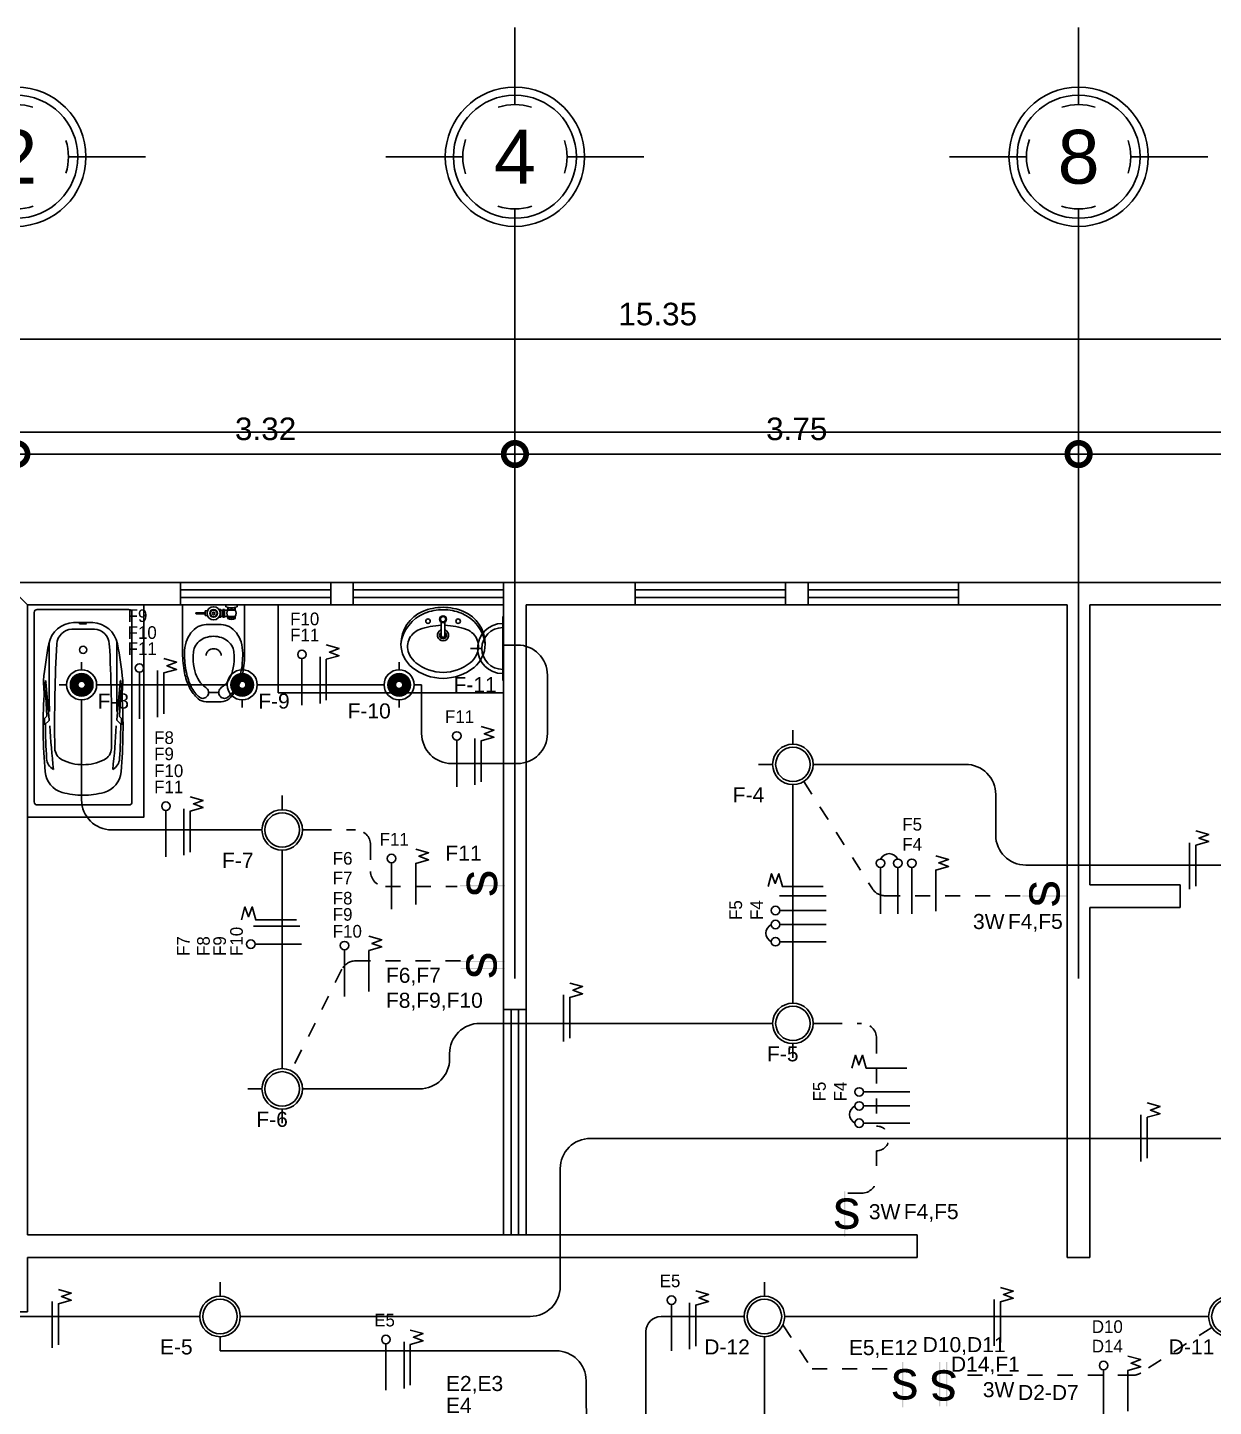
# Model space of a CAD drawing. Header units: inches. Extents: x -370 to 18, y -197 to 199.
# Drawn here: x -282.66 to -274.77, y -138.85 to -129.68 of the extents above; entities that cross this region are included whole.
import ezdxf
from ezdxf.enums import TextEntityAlignment as Align

# ---------------------------------------------------------------- set-up
doc = ezdxf.new("R2010")
doc.units = ezdxf.units.IN
doc.header["$MEASUREMENT"] = 0
doc.header["$PDMODE"] = 34
doc.header["$PDSIZE"] = 0.2
doc.linetypes.add('CENTER2', pattern=[28.575000000000003, 19.05, -3.175, 3.175, -3.175])
doc.linetypes.add('DASHED', pattern=[0.75, 0.5, -0.25])
for name, color, linetype in [('-EJES', 1, 'Continuous'), ('artefactos', 1, 'Continuous'), ('aux2', 194, 'Continuous'), ('ejes y cotas', 5, 'Continuous'), ('iluminacion', 2, 'Continuous'), ('labeltit', 3, 'Continuous'), ('MUEBLES', 7, 'Continuous')]:
    doc.layers.add(name, color=color, linetype=linetype)
doc.styles.add('ARIAL', font='arial.ttf', dxfattribs={"height": 0.14})
doc.styles.get("Standard").update_dxf_attribs({"font": 'arial.ttf'})
doc.styles.add('Txt-02', font='ERASLGHT.TTF')
doc.dimstyles.new('E100', dxfattribs={"dimtxt": 0.15, "dimasz": 0.15, "dimexe": 0.15, "dimexo": 0.0625, "dimgap": 0.09, "dimtad": 1, "dimzin": 0, "dimdsep": 46, "dimtxsty": 'Standard', "dimblk": 'DOTSMALL', "dimcen": 0.09, "dimdle": 0.15, "dimclrd": 1, "dimclre": 1, "dimclrt": 2, "dimazin": 0, "dimtfac": 1, "dimtofl": 0, "dimtmove": 1, "dimatfit": 1, "dimldrblk": 'OPEN90', "dimfxl": 1, "dimtolj": 1, "dimtzin": 0, "dimarcsym": 0})

# ---------------------------------------------------------------- blocks, each defined once
blk = doc.blocks.new('BC-P3')
at = {"color": 1}
for p, q in [((-0.3520000000000891, 0), (0.3520000000000891, 0)), ((-0.375, -1.476999999999862), (-0.375, -0.02300000000013824)), ((0.375, -0.02300000000013824), (0.375, -1.476999999999862)), ((-0.2599999999999909, -0.2498712414253532), (-0.2599999999999909, -0.650000000000091)), ((0.2599999999999909, -0.2498712414253532), (0.2599999999999909, -0.650000000000091)), ((-0.2989380257397443, -0.6459901793655263), (-0.3044665085267297, -0.5623843315606791)), ((-0.2953283633155479, -0.6154409561108878), (-0.289204156868891, -0.5454409561111788)), ((-0.2953283633155479, -0.6154409561108878), (-0.289861627881919, -0.6207573280676115)), ((-0.2892635961959513, -0.6220168110503437), (-0.2782722340014061, -0.8155496810281875)), ((-0.289204156868891, -0.5454409561111788), (-0.2877951526406832, -0.545974698324244)), ((-0.2595722116573143, -0.8466537568106105), (-0.2847864531788673, -0.5584536574460799)), ((0.2595722116573143, -0.8466537568106105), (0.2847864531788673, -0.5584536574460799)), ((0.2892635961959513, -0.6220168110503437), (0.2782722340014061, -0.8155496810281875)), ((0.289204156868891, -0.5454409561111788), (0.2877951526406832, -0.545974698324244)), ((0.2953283633155479, -0.6154409561108878), (0.289204156868891, -0.5454409561111788)), ((0.2953283633155479, -0.6154409561108878), (0.289861627881919, -0.6207573280676115)), ((0.2989380257397443, -0.6459901793655263), (0.3044665085267297, -0.5623843315606791)), ((-0.2953283633155479, -0.8354409561111424), (-0.2800199402374801, -0.8201325330328473)), ((-0.2953283633155479, -0.8854409561108696), (-0.2953283633155479, -0.8354409561111424)), ((0.2953283633155479, -0.8354409561111424), (0.2800199402374801, -0.8201325330328473)), ((0.2953283633155479, -0.8854409561108696), (0.2953283633155479, -0.8354409561111424)), ((-0.2953283633155479, -0.8854409561108696), (-0.2613067391587265, -0.8514193319542755)), ((0.2953283633155479, -0.8854409561108696), (0.2613067391587265, -0.8514193319542755)), ((0.3520000000000891, -1.5), (-0.3520000000000891, -1.5))]:
    blk.add_line(p, q, dxfattribs=at)
blk.add_lwpolyline([(-0.02573303647568537, -0.108175347258566, 0.3383636077353209), (-0.02514993509930719, -0.1089383461867328, 0.03838361914921748), (-0.01767847295832325, -0.1103673782804435, 0.01639999851730746), (-0.009608995217604388, -0.111009902103433, 0.01166534791110481), (0.001766963524232779, -0.11127534725847, 0.01166534791110813), (0.01314292226606995, -0.111009902103433, 0.0163999985173101), (0.02121240000678881, -0.1103673782804435, 0.03838361914922645), (0.02868386214777274, -0.1089383461867328, 0.3383636077352962), (0.02926696352415092, -0.108175347258566, 0.3383636077353209), (0.02868386214777274, -0.1074123483303993, 0.0383836191492145), (0.02121240000678881, -0.1059833162371433, 0.0163999985173202), (0.01314292226606995, -0.1053407924136991, 0.01166534791111023), (0.001766963524232779, -0.1050753472586621, 0.01166534791111224), (-0.009608995217604388, -0.1053407924136991, 0.01639999851730923), (-0.01767847295832325, -0.1059833162371433, 0.03838361914921744), (-0.02514993509930719, -0.1074123483303993, 0.3383636077353209)], format="xyb", close=True, dxfattribs=at)
blk.add_circle((0, -0.3099999999999454), 0.0275, dxfattribs=at)
for centre, radius, start, end in [((-0.3520000000000891, -0.02300000000013824), 0.023, 90, 180), ((-0.06670849510692278, -0.3012365423210213), 0.2, 92.12388371745828, 168.9838530254547), ((0, -2.099999999999909), 2, 89.99999999999999, 92.12388371745838), ((0, -2.099999999999909), 2, 87.87611628254164, 90.00000000000001), ((0.06670849510692278, -0.3012365423210213), 0.2, 11.01614697454527, 87.87611628254172), ((0.3520000000000891, -0.02300000000013824), 0.023, 0, 89.99999999999997), ((-0.08154179982170717, -0.2718175870877531), 0.12, 92.55385156759816, 176.4670407827941), ((0, -2.099999999999909), 1.95, 89.99999999999999, 92.55385156759831), ((0, -2.099999999999909), 1.95, 87.44614843240169, 90.00000000000001), ((0.08154179982170717, -0.2718175870877531), 0.12, 3.532959217205918, 87.44614843240186), ((2.676944244604329, -0.8353510791366716), 2.995158080424472, 168.9838530254549, 174.4587183463067), ((7.961900000000696, -0.7684199999998782), 8.178757344878855, 176.4670407827949, 179.1703870143556), ((-7.961900000000696, -0.7684199999998782), 8.178757344878855, 0.8296129856444292, 3.532959217205104), ((-2.676944244604329, -0.8353510791366716), 2.995158080424472, 5.541281653693343, 11.01614697454512), ((-0.2046844235744629, -0.5557861861725542), 0.1, 174.4587183463062, 183.7832072922932), ((-0.2912559855922154, -0.6221911225356962), 0.002, 4.999999999999384, 45.79890090849657), ((-0.2885036398383818, -0.5478450046866783), 0.002, 12.28041390084093, 69.2529065721256), ((-0.3842612371652194, -0.5686892497997178), 0.1, 4.125148747385133, 12.28041390090938), ((0.3842612371652194, -0.5686892497997178), 0.1, 167.7195860990906, 175.8748512526149), ((0.2885036398383818, -0.5478450046866783), 0.002, 110.7470934278744, 167.7195860991591), ((0.2912559855922154, -0.6221911225356962), 0.002, 134.2010990915034, 175.0000000000006), ((0.2046844235744629, -0.5557861861725542), 0.1, 356.2167927077068, 5.541281653693853), ((3.667883986928246, -0.902821078431316), 3.974377035303794, 176.4609015523691, 184.9418094709285), ((-0.3887419021968981, -0.6519285102149297), 0.09000000000000001, 356.4609015523698, 3.783207292293143), ((4.742405302911038, -0.6538617891824288), 5.002406793535292, 179.9557684425454, 181.463746887262), ((8.358957943925361, -0.8804177570091269), 8.578053163908002, 178.4607750887851, 181.2396380358333), ((-8.358957943925361, -0.8804177570091269), 8.578053163908002, 358.7603619641667, 1.539224911214894), ((-4.742405302911038, -0.6538617891824288), 5.002406793535292, 358.536253112738, 0.04423155745461461), ((-3.667883986928246, -0.902821078431316), 3.974377035303794, 355.0581905290715, 3.539098447630947), ((0.3887419021968981, -0.6519285102149297), 0.09000000000000001, 176.2167927077068, 183.5390984476303), ((-0.2842625809246329, -0.8158898923456945), 0.006, 314.9999999999922, 3.250522157657276), ((0.2842625809246329, -0.8158898923456945), 0.006, 176.7494778423427, 225.0000000000079), ((4.350607601355023, -0.8511834533269393), 4.639709266750009, 180.3451151756387, 183.6253925976129), ((-0.2655493798458792, -0.8471766912671228), 0.006, 314.9999999999964, 4.999999999999396), ((4.742405302911038, -0.6538617891824288), 5.002406793535292, 182.7347670016821, 186.5873468915043), ((-4.742405302911038, -0.6538617891824288), 5.002406793535292, 353.4126531084958, 357.2652329983179), ((0.2655493798458792, -0.8471766912671228), 0.006, 175.0000000000006, 225.0000000000036), ((-4.350607601355023, -0.8511834533269393), 4.639709266750009, 356.3746074023871, 359.6548848243614), ((-0.1799462806093288, -1.139476062884114), 0.1, 182.9172180620671, 241.9462668596681), ((-0.1171109821762002, -1.063832614719558), 0.1, 181.2396380358356, 243.8790915279591), ((0, -0.8249999999998181), 0.366, 243.8790915279592, 270.0000000000001), ((0, -0.8249999999998181), 0.366, 269.9999999999999, 296.1209084720408), ((0.1171109821762002, -1.063832614719558), 0.1, 296.1209084720409, 358.7603619641644), ((0.1799462806093288, -1.139476062884114), 0.1, 298.0537331403319, 357.0827819379329), ((-0.1123882147812765, -1.229683690279671), 0.18, 184.9418094709289, 254.4790332734774), ((0.1123882147812765, -1.229683690279671), 0.18, 285.5209667265226, 355.0581905290711), ((-0.3520000000000891, -1.476999999999862), 0.023, 180, 270), ((0, -0.8249999999998181), 0.6000000000000001, 254.4790332734773, 270.0000000000001), ((0, -0.8249999999998181), 0.6000000000000001, 270, 285.5209667265228), ((0.3520000000000891, -1.476999999999862), 0.023, 270, 0)]:
    blk.add_arc(centre, radius, start, end, dxfattribs=at)
blk = doc.blocks.new('lo')
at = {"layer": 'artefactos', "color": 1, "linetype": 'Continuous'}
for p, q in [((0.03593258076921657, 0.01163086394046786), (0.1243788382824995, 0.01163086394046786)), ((0.03593258076921657, -0.01163616797083478), (0.1243788382824995, -0.01163616797083478))]:
    blk.add_line(p, q, dxfattribs=at)
at = {"layer": 'artefactos', "color": 1}
blk.add_lwpolyline([(-0.1752469050550596, -0.2060902110692434, 0.2258966588089774), (-0.02000000002464834, -0.2800013595459211, 0.3023253392764253), (0.1967736339220297, -0.1357438062042622, 0.09943611326716095), (0.2240386201834024, -1.359545905188497e-06, 0.09943611326716106), (0.1967736339220479, 0.1357410871124622, 0.3023253392764253), (-0.02000000002464829, 0.2799986404540789, 0.2258966588089774), (-0.1752469050550661, 0.2060874919774393, 0.1722038816572761), (-0.2483946413614662, -1.359545905148466e-06, 0.1722038816572761)], format="xyb", close=True, dxfattribs=at)
blk.add_lwpolyline([(-0.1441975242524033, 0.1808697214223082, 0.1722038816572761), (-0.2083946413614662, -1.359545905153364e-06, 0.1722038816572761), (-0.1441975242524034, -0.1808724405141185)], format="xyb", dxfattribs=at)
at = {"layer": 'artefactos', "color": 1, "linetype": 'Continuous'}
blk.add_circle((0.144499999975384, -1.359545905188497e-06), 0.02326444697274836, dxfattribs=at)
at = {"layer": 'artefactos', "color": 1}
for centre, radius, start, end in [((-0.05364871832199114, 0.02424961954650939), 0.2579530925153607, 82.50468600678475, 82.50468600678475), ((-0.05364871832199114, -0.02425233863831977), 0.2579530925153607, 277.4953139932152, 277.4953139932152), ((-0.0200000000246483, 0.0799986404540789), 0.16, 117.0689960912907, 140.9170933324568), ((-0.03751993568522138, 0.1142813161730203), 0.1215, 20.35846112662286, 117.0689933274317), ((-0.3455000000246251, -1.359545905188497e-06), 0.45, 1.481225681724154, 20.35846256930694), ((-0.3455000000246251, -1.359545905188497e-06), 0.45, 339.6415374306931, 358.5184450836393), ((-0.0200000000246483, -0.08000135954588927), 0.16, 219.0829066675432, 242.9310039087094), ((-0.03751993568522138, -0.1142840352648307), 0.1215, 242.9310066725683, 339.6415388733771)]:
    blk.add_arc(centre, radius, start, end, dxfattribs=at)
at = {"layer": 'artefactos', "color": 1, "linetype": 'Continuous'}
blk.add_arc((0.03593258076921657, -1.359545905188497e-06), 0.01163222348637565, 90, 270, dxfattribs=at)
at = {"layer": 'aux2', "color": 1}
for centre, radius in [((0.1314999999753503, 0.09999864045411755), 0.015), ((0.144499999975384, -1.359545905188497e-06), 0.0175), ((0.1314999999753503, -0.1000013595459279), 0.015)]:
    blk.add_circle(centre, radius, dxfattribs=at)
for centre, radius, start, end in [((-0.05364871832199114, 0.02424961954650939), 0.2579530925153607, 22.17926018537401, 82.50468600682579), ((-0.1275000000246642, -1.359545905188497e-06), 0.3355386202080666, 0, 21.25325415515766), ((0.03749999997535625, -1.359545905188497e-06), 0.03750000000000001, 18.07083942575449, 341.9250061079996), ((0.03749999997535625, -1.359545905188497e-06), 0.023, 30.3810751360188, 329.6114601788753), ((-0.1275000000246642, -1.359545905188497e-06), 0.3355386202080666, 338.7467458448423, 0), ((-0.05364871832199114, -0.02425233863831977), 0.2579530925153607, 277.4953139931742, 337.820739814626)]:
    blk.add_arc(centre, radius, start, end, dxfattribs=at)
blk = doc.blocks.new('videt')
at = {"layer": 'artefactos', "color": 1}
blk.add_line((0.02391123186919586, 0.2899301963353551), (-0.04363841017556425, 0.2899301963353551), dxfattribs=at)
for points in [[(0.1963864108466282, 0.02875229273644919, 0.04964787286324735), (0.1834119950572237, 0.1590945839482387, 0.06346019191933432), (0.1506218454070414, 0.2563522879306745, 0.1034849996083379), (0.09271917460870327, 0.3312423211448063, 0.1784578545156074), (0.04013641084677033, 0.3506272927361564), (-0.05986358915314227, 0.3506272927361564, 0.1784578545156074), (-0.1124463529150752, 0.3312423211448063, 0.1034849996083379), (-0.1703490237134133, 0.2563522879306745, 0.06346019191933432), (-0.2031391733635957, 0.1590945839482387, 0.04964787286324735), (-0.2161135891529966, 0.02875229273644919), (-0.2161135891529966, -0.2931227072632581), (0.1963864108466282, -0.2931227072632581)], [(-0.1043326558260418, 0.321733487381028, 0.1034849996083189), (-0.1591039461335875, 0.2508935124064919, 0.06346019191934603), (-0.1908844538122345, 0.1566304717922726, 0.04964787286323968), (-0.2036135891530115, 0.02875229273644919, 0.075858022266175), (-0.1921545006769527, -0.04634291475680996, 0.08606916612635865), (-0.1615101889486148, -0.1059941143498406, 0.1059853636982823), (-0.1126595716090542, -0.1482664241710694, 0.126200971863739), (-0.05986358915314227, -0.1618079036460287), (0.04013641084677744, -0.1618079036460287, 0.126200971863739), (0.09293239330268932, -0.1482664241710694, 0.1059853636982823), (0.14178301064225, -0.1059941143498442, 0.08606916612635865), (0.1724273223705879, -0.04634291475680996, 0.075858022266175), (0.1838864108466396, 0.02875229273644919, 0.04964787286323968), (0.1711572755058626, 0.1566304717922726, 0.06346019191934603), (0.1393767678272155, 0.2508935124064919, 0.1034849996083374), (0.08460547751965919, 0.3217334873810387, 0.09751123809230416), (0.07048441930149707, 0.3276557067449701, 0.0980799860079156), (0.05525928710514094, 0.3277648154546959, 0.09889518016218492), (0.04117251940465394, 0.3220480557468264, 0.09947943052375692), (0.03043739469583073, 0.3114075144296002, 0.09947943052368877), (0.02464598907263493, 0.2974460086746582, 0.0988951801620918), (0.02468012822132692, 0.2822434694024345, 0.09807998600799604), (0.03053804346170352, 0.2681899508343406, 0.09751123809231116), (0.04136001630020658, 0.257356582416449, -0.1024447204970047), (0.08669545340575979, 0.211077896889627, -0.07788419785746883), (0.1156026854680832, 0.1455510787670207, -0.06509579789908575), (0.1266915184034296, 0.06073881151245075, -0.02428356405755503), (0.1251371084257542, 0.02875229273644919, -0.1153307236987356), (0.1152661095479246, -0.01347280857996225, -0.1039460818264938), (0.08559631956979885, -0.05119763973580405, -0.09107141468706034), (0.04282807753622819, -0.07543384721201463, -0.08367513195469727), (-0.009863589153184193, -0.08431398607662288, -0.08367513195469282), (-0.06255525584260013, -0.07543384721201463, -0.09107141468704598), (-0.1053234978761672, -0.05119763973580405, -0.1039460818264934), (-0.1349932878542965, -0.01347280857995869, -0.1153307236987107), (-0.1448642867321226, 0.02875229273644919, -0.02428356405755226), (-0.146418696709798, 0.06073881151245075, -0.06509579789908952), (-0.1353298637744516, 0.1455510787670171, -0.07788419785748292), (-0.1064226317121282, 0.211077896889627, -0.1024447204970109), (-0.06108719460657497, 0.257356582416449, 0.09751123809231116), (-0.05026522176807191, 0.2681899508343406, 0.09807998600799604), (-0.04440730652769531, 0.2822434694024345, 0.0988951801620918), (-0.04437316737900332, 0.2974460086746582, 0.09947943052368877), (-0.05016457300219912, 0.3114075144296002, 0.09947943052375692), (-0.06089969771102233, 0.3220480557468264, 0.09889518016218492), (-0.07498646541150933, 0.3277648154546959, 0.0980799860079156), (-0.09021159760786546, 0.3276557067449701, 0.09751123809230416)]]:
    blk.add_lwpolyline(points, format="xyb", close=True, dxfattribs=at)
blk.add_lwpolyline([(0.04013641084677744, 0.04285563980934626, -0.1110644907205188), (0.03644134618463823, 0.02642606439161455, -0.1028410224792519), (0.02549174990611647, 0.01194476267153277, -0.09301104213854255), (0.009566647172139398, 0.002550967265946724, -0.0870820804135983), (-0.00986358915318064, -0.000858941863800311, -0.08708208041362019), (-0.02929382547850423, 0.002550967265946724, -0.09301104213857592), (-0.0452189282124813, 0.01194476267153277, -0.1028410224792996), (-0.05616852449099952, 0.0264260643916181, -0.1110644907206233), (-0.05986358915314227, 0.04285563980934626, -0.1110644907206021)], format="xyb", dxfattribs=at)
at = {"layer": 'aux2', "color": 1}
for p, q in [((-0.1536135891530535, -0.2152220721687179), (-0.1536135891530535, -0.2027220721687293)), ((-0.08290103754810119, -0.2152220721687179), (-0.1536135891530535, -0.2152220721687179)), ((-0.08290103754810119, -0.2585233423579005), (-0.1536135891530535, -0.2585233423579005)), ((-0.1536135891530535, -0.2771077580870944), (-0.1536135891530535, -0.2585233423579005)), ((-0.1504885891530563, -0.2058470721687264), (-0.1504885891530563, -0.2011847803411371)), ((-0.1504885891530563, -0.2764608189846172), (-0.1504885891530563, -0.2647733423578948)), ((-0.1348635891530705, -0.2089720721687236), (-0.1473635891530591, -0.2089720721687236)), ((-0.1348635891530705, -0.2616483423578977), (-0.1473635891530591, -0.2616483423578977)), ((-0.1317385891530733, -0.2058470721687264), (-0.1317385891530733, -0.1965640635797428)), ((-0.1317385891530733, -0.2744149447076083), (-0.1317385891530733, -0.2647733423578948)), ((-0.125488589153079, -0.2058470721687264), (-0.125488589153079, -0.1965640635797428)), ((-0.125488589153079, -0.2744149447076083), (-0.125488589153079, -0.2647733423578948)), ((-0.1098635891530932, -0.2089720721687236), (-0.1223635891530819, -0.2089720721687236)), ((-0.1098635891530932, -0.2616483423578977), (-0.1223635891530819, -0.2616483423578977)), ((-0.1067385891530961, -0.2058470721687264), (-0.1067385891530961, -0.2011847803411371)), ((-0.1067385891530961, -0.2764608189846172), (-0.1067385891530961, -0.2647733423578948)), ((-0.1036135891530989, -0.2152220721687179), (-0.1036135891530989, -0.2027220721687293)), ((-0.1036135891530989, -0.2771077580870944), (-0.1036135891530989, -0.2585233423579005)), ((-0.08290103754810119, -0.2120970721687208), (-0.07040103754811255, -0.2120970721687208)), ((-0.08290103754810119, -0.2616483423578977), (-0.08290103754810119, -0.2120970721687208)), ((-0.08290103754810119, -0.2368727072633092), (-0.070401037548109, -0.2368727072633092)), ((-0.08290103754810119, -0.2616483423578977), (-0.07040103754811255, -0.2616483423578977)), ((-0.07040103754811255, -0.2616483423578977), (-0.07040103754811255, -0.2120970721687208)), ((-0.05790103754812392, -0.2152220721687179), (-0.07040103754811255, -0.2152220721687179)), ((-0.05790103754812392, -0.2585233423579005), (-0.07040103754811255, -0.2585233423579005)), ((-0.04592229691783345, -0.2120970721687208), (-0.05790103754812392, -0.2120970721687208)), ((-0.05790103754812392, -0.2616483423578977), (-0.05790103754812392, -0.2120970721687208)), ((-0.04592229691783345, -0.2616483423578977), (-0.05790103754812392, -0.2616483423578977)), ((0.04652320480851557, -0.2214720721687122), (0.0310861720022082, -0.2214720721687122)), ((0.04652320480851557, -0.2522733423579062), (0.0310861720022082, -0.2522733423579062)), ((0.04652320480851557, -0.2522733423579062), (0.04652320480851557, -0.2214720721687122)), ((0.04964820480851273, -0.2337477072633121), (0.1057614108467106, -0.2337477072633121)), ((0.04964820480851273, -0.2399977072633064), (0.1057614108467106, -0.2399977072633064)), ((-0.1661135891530421, -0.2931227072632581), (-0.1661135891530421, -0.2806227072632694)), ((-0.1661135891530421, -0.2931227072632581), (-0.0911135891531103, -0.2931227072632581)), ((-0.0911135891531103, -0.2931227072632581), (-0.0911135891531103, -0.2806227072632694))]:
    blk.add_line(p, q, dxfattribs=at)
blk.add_lwpolyline([(-0.03486358915316146, -0.2368727072633092), (-0.02236358915317282, -0.2585233423579005), (0.002636410846804438, -0.2585233423579005), (0.01513641084679307, -0.2368727072633092), (0.002636410846804438, -0.2152220721687179), (-0.02236358915317282, -0.2152220721687179)], close=True, dxfattribs=at)
for centre, radius in [((-0.009863589153184193, -0.2368727072633092), 0.04374999999996021), ((-0.009863589153184193, -0.2355448160364126), 0.02499999999997726), ((-0.009863589153184193, -0.2368727072633092), 0.02499999999997726), ((-0.009863589153184193, -0.2368727072633092), 0.008550628123635601)]:
    blk.add_circle(centre, radius, dxfattribs=at)
for centre, radius, start, end in [((-0.1286135891530762, -0.3899977072631735), 0.1156249999998982, 71.07535558395035, 108.9246444160496), ((-0.1192393927444826, -0.2368727072633092), 0.04062432004026734, 147.7951684791508, 212.2048315208492), ((-0.1286135891530762, -0.2495970721686831), 0.05312499999994855, 61.92751306414713, 118.0724869358529), ((-0.1473635891530591, -0.2058470721687264), 0.003124999999997158, 180, 270), ((-0.1473635891530591, -0.2647733423578948), 0.003124999999997158, 90, 180), ((-0.1348635891530705, -0.2058470721687264), 0.003124999999997158, 270, 0), ((-0.1348635891530705, -0.2647733423578948), 0.003124999999997158, 0, 90), ((-0.1223635891530819, -0.2058470721687264), 0.003124999999997158, 180, 270), ((-0.1223635891530819, -0.2647733423578948), 0.003124999999997158, 90, 180), ((-0.1098635891530932, -0.2058470721687264), 0.003124999999997158, 270, 0), ((-0.1098635891530932, -0.2647733423578948), 0.003124999999997158, 0, 90), ((-0.1379885891530677, -0.2368727072633092), 0.04062499999996318, 327.7957724960281, 32.20422750397196), ((0.04964820480851273, -0.2306227072633149), 0.003124999999997158, 180, 270), ((0.04964820480851273, -0.2431227072633035), 0.003124999999997158, 90, 180), ((0.1057614108467106, -0.2368727072633092), 0.003124999999997158, 270, 90)]:
    blk.add_arc(centre, radius, start, end, dxfattribs=at)
blk = doc.blocks.new('EJE NORTE NUEVO')
at = {"color": 8}
for p, q in [((0, 3.252349753148977), (0, 3.76393574484517)), ((-0.3472098973340394, 2.905139855814966), (-0.858795889030219, 2.905139855814966)), ((0.3472098973340394, 2.905139855814966), (0.858795889030219, 2.905139855814966))]:
    blk.add_line(p, q, dxfattribs=at)
at = {"color": 2, "linetype": 'CENTER2'}
blk.add_line((0, 2.557929958480926), (0, -2.557929958480926), dxfattribs=at)
at = {"color": 8}
blk.add_circle((0, 2.905139855814966), 0.4630698142958719, dxfattribs=at)
at = {"color": 4}
blk.add_circle((0, 2.905139855814966), 0.4092687933569469, dxfattribs=at)
at = {"color": 8}
for start, end in [(71.41612105409403, 108.5838789459066), (160.6993312295911, 199.2784168019199), (341.7693627509538, 18.25288921753574), (251.0525729264523, 288.9474270735465)]:
    blk.add_arc((0, 2.905139855814966), 0.3472098973340331, start, end, dxfattribs=at)
at = {"color": 4}
blk.add_attdef('A', text='', height=0.3581101941873285, dxfattribs=at).set_placement((0, 2.905139855814966), align=Align.MIDDLE_CENTER)
blk = doc.blocks.new('_DotSmall')
at = {"color": 0, "linetype": 'ByBlock', "const_width": 0.5}
blk.add_lwpolyline([(-0.0625, 0, 1), (0.0625, 0, 1)], format="xyb", close=True, dxfattribs=at)
blk = doc.blocks.new('*D478')
at = {"color": 1, "lineweight": -2, "transparency": 16777216}
for p, q in [((29.45946543416537, 9.0625), (29.45946543416537, 10.00345700460856)), ((32.79255657418392, 9.062500000000014), (32.79255657418392, 10.00345700460856)), ((29.30946543416537, 9.853457004608558), (32.94255657418392, 9.853457004608558))]:
    blk.add_line(p, q, dxfattribs=at)
at = {"layer": 'DEFPOINTS', "color": 0, "transparency": 16777216}
for p in [(32.79255657418392, 9.853457004608558), (29.45946543416537, 9), (32.79255657418392, 9.000000000000014)]:
    blk.add_point(p, dxfattribs=at)
at = {"color": 1, "lineweight": -2, "transparency": 16777216, "xscale": 0.3, "yscale": 0.3, "zscale": 0.3, "rotation": 180}
blk.add_blockref('_DotSmall', (29.45946543416537, 9.853457004608558), dxfattribs=at)
at = {"color": 1, "lineweight": -2, "transparency": 16777216, "xscale": 0.3, "yscale": 0.3, "zscale": 0.3}
blk.add_blockref('_DotSmall', (32.79255657418392, 9.853457004608558), dxfattribs=at)
at = {"color": 2, "transparency": 16777216, "insert": (31.12601100417464, 10.02009411238482), "char_height": 0.15, "attachment_point": 5}
blk.add_mtext('\\A1;3.33', dxfattribs=at)
blk = doc.blocks.new('_Open90')
at = {"color": 0, "linetype": 'ByBlock', "lineweight": -2}
for p, q in [((0, 0), (-1, 0)), ((-0.5, 0.5), (0, 0)), ((0, 0), (-0.5, -0.5))]:
    blk.add_line(p, q, dxfattribs=at)
blk = doc.blocks.new('*D479')
at = {"color": 1, "lineweight": -2, "transparency": 16777216}
for p, q in [((32.79255657418392, 9.062500000000014), (32.79255657418392, 10.00345700460856)), ((36.1094654341654, 9.0625), (36.1094654341654, 10.00345700460856)), ((32.64255657418392, 9.853457004608558), (36.2594654341654, 9.853457004608558))]:
    blk.add_line(p, q, dxfattribs=at)
at = {"layer": 'DEFPOINTS', "color": 0, "transparency": 16777216}
for p in [(36.1094654341654, 9.853457004608558), (32.79255657418392, 9.000000000000014), (36.1094654341654, 9)]:
    blk.add_point(p, dxfattribs=at)
at = {"color": 1, "lineweight": -2, "transparency": 16777216, "xscale": 0.3, "yscale": 0.3, "zscale": 0.3, "rotation": 180}
blk.add_blockref('_DotSmall', (32.79255657418392, 9.853457004608558), dxfattribs=at)
at = {"color": 1, "lineweight": -2, "transparency": 16777216, "xscale": 0.3, "yscale": 0.3, "zscale": 0.3}
blk.add_blockref('_DotSmall', (36.1094654341654, 9.853457004608558), dxfattribs=at)
at = {"color": 2, "transparency": 16777216, "insert": (34.45101100417466, 10.02009411238482), "char_height": 0.15, "attachment_point": 5}
blk.add_mtext('\\A1;3.32', dxfattribs=at)
blk = doc.blocks.new('*D480')
at = {"color": 1, "lineweight": -2, "transparency": 16777216}
for p, q in [((36.1094654341654, 9.0625), (36.1094654341654, 10.00345700460856)), ((39.85946543416529, 9.062499999999986), (39.85946543416529, 10.00345700460856)), ((35.9594654341654, 9.853457004608558), (40.00946543416529, 9.853457004608558))]:
    blk.add_line(p, q, dxfattribs=at)
at = {"layer": 'DEFPOINTS', "color": 0, "transparency": 16777216}
for p in [(39.85946543416529, 9.853457004608558), (36.1094654341654, 9), (39.85946543416529, 8.999999999999986)]:
    blk.add_point(p, dxfattribs=at)
at = {"color": 1, "lineweight": -2, "transparency": 16777216, "xscale": 0.3, "yscale": 0.3, "zscale": 0.3, "rotation": 180}
blk.add_blockref('_DotSmall', (36.1094654341654, 9.853457004608558), dxfattribs=at)
at = {"color": 1, "lineweight": -2, "transparency": 16777216, "xscale": 0.3, "yscale": 0.3, "zscale": 0.3}
blk.add_blockref('_DotSmall', (39.85946543416529, 9.853457004608558), dxfattribs=at)
at = {"color": 2, "transparency": 16777216, "insert": (37.98446543416534, 10.02009411238482), "char_height": 0.15, "attachment_point": 5}
blk.add_mtext('\\A1;3.75', dxfattribs=at)
blk = doc.blocks.new('*D481')
at = {"color": 1, "lineweight": -2, "transparency": 16777216}
for p, q in [((39.85946543416529, 9.062499999999986), (39.85946543416529, 10.00345700460856)), ((44.65946543416547, 9.0625), (44.65946543416547, 10.00345700460856)), ((39.70946543416529, 9.853457004608558), (44.80946543416547, 9.853457004608558))]:
    blk.add_line(p, q, dxfattribs=at)
at = {"layer": 'DEFPOINTS', "color": 0, "transparency": 16777216}
for p in [(44.65946543416547, 9.853457004608558), (39.85946543416529, 8.999999999999986), (44.65946543416547, 9)]:
    blk.add_point(p, dxfattribs=at)
at = {"color": 1, "lineweight": -2, "transparency": 16777216, "xscale": 0.3, "yscale": 0.3, "zscale": 0.3, "rotation": 180}
blk.add_blockref('_DotSmall', (39.85946543416529, 9.853457004608558), dxfattribs=at)
at = {"color": 1, "lineweight": -2, "transparency": 16777216, "xscale": 0.3, "yscale": 0.3, "zscale": 0.3}
blk.add_blockref('_DotSmall', (44.65946543416547, 9.853457004608558), dxfattribs=at)
at = {"color": 2, "transparency": 16777216, "insert": (42.25946543416538, 10.02004295276681), "char_height": 0.15, "attachment_point": 5}
blk.add_mtext('\\A1;4.80', dxfattribs=at)
blk = doc.blocks.new('*D482')
at = {"color": 1, "lineweight": -2, "transparency": 16777216}
for p, q in [((29.38446543416538, 9.0625), (29.38446543416538, 10.76665628451866)), ((44.73446543416546, 9.0625), (44.73446543416546, 10.76665628451866)), ((29.23446543416538, 10.61665628451865), (44.88446543416546, 10.61665628451865))]:
    blk.add_line(p, q, dxfattribs=at)
at = {"layer": 'DEFPOINTS', "color": 0, "transparency": 16777216}
for p in [(44.73446543416546, 10.61665628451865), (29.38446543416538, 9), (44.73446543416546, 9)]:
    blk.add_point(p, dxfattribs=at)
at = {"color": 1, "lineweight": -2, "transparency": 16777216, "xscale": 0.3, "yscale": 0.3, "zscale": 0.3, "rotation": 180}
blk.add_blockref('_DotSmall', (29.38446543416538, 10.61665628451865), dxfattribs=at)
at = {"color": 1, "lineweight": -2, "transparency": 16777216, "xscale": 0.3, "yscale": 0.3, "zscale": 0.3}
blk.add_blockref('_DotSmall', (44.73446543416546, 10.61665628451865), dxfattribs=at)
at = {"color": 2, "transparency": 16777216, "insert": (37.05946543416542, 10.78329339229492), "char_height": 0.15, "attachment_point": 5}
blk.add_mtext('\\A1;15.35', dxfattribs=at)
blk = doc.blocks.new('FFF')
at = {"color": 3}
for p, q in [((2315.16959298852, 1396.339528357891), (2315.16959298852, 1396.433171879041)), ((2314.941376872574, 1396.204955763094), (2315.035020393724, 1396.204955763094)), ((2315.304165583317, 1396.204955763094), (2315.397809104467, 1396.204955763094)), ((2315.16959298852, 1395.976739647147), (2315.16959298852, 1396.070383168298))]:
    blk.add_line(p, q, dxfattribs=at)
at = {"color": 4}
for radius in [0.1345725947967367, 0.1145725947967367]:
    blk.add_circle((2315.16959298852, 1396.204955763094), radius, dxfattribs=at)
blk = doc.blocks.new('LAMPARA')
h = blk.add_hatch()
h.set_pattern_fill('ANSI31', color=8, scale=0.14)
h.set_pattern_definition([(45, (-82.46587143610304, -110.8016013107289), (-0.01237436867076458, 0.01237436867076458), [])])
h.paths.add_polyline_path([(0.3, 0, 1), (-0.3, 0, 1)])
h.paths.add_polyline_path([(0.1000000000000001, 0, -1), (-0.1000000000000001, 0, -1)], flags=16)
at = {"color": 3}
for p, q in [((0, 0.4000000000000057), (0, 0.6000000000000085)), ((-0.4000000000000057, 0), (-0.6000000000000085, 0)), ((0.6000000000000085, 0), (0.4000000000000057, 0)), ((0, -0.6000000000000085), (0, -0.4000000000000057))]:
    blk.add_line(p, q, dxfattribs=at)
for radius in [0.4, 0.3, 0.3, 0.1000000000000001]:
    blk.add_circle((0, 0), radius, dxfattribs=at)
blk = doc.blocks.new('werwerrwew')
at = {"layer": '-EJES', "color": 2, "linetype": 'Continuous'}
for p, q in [((-8441024.302656392, 2239910.426427897), (-8441024.388544183, 2239910.426427897)), ((-8441023.98193848, 2239910.426427897), (-8441023.896050688, 2239910.426427897)), ((-8441024.142297434, 2239910.26606894), (-8441024.142297434, 2239910.180181149))]:
    blk.add_line(p, q, dxfattribs=at)
blk.add_arc((-8441024.142297434, 2239910.426427897), 0.1924307471160235, 180, 0, dxfattribs=at)
at = {"layer": '-EJES', "color": 3, "linetype": 'Continuous'}
blk.add_arc((-8441024.142297434, 2239910.426427897), 0.1603589559300196, 180, 0, dxfattribs=at)
at = {"layer": 'labeltit'}
blk.add_line((-8441023.98193848, 2239910.426427897), (-8441024.302656392, 2239910.426427897), dxfattribs=at)
blk = doc.blocks.new('A$C75B91995')
at = {"layer": 'iluminacion'}
h = blk.add_hatch(color=2, dxfattribs=at)
h.dxf.hatch_style = 1
h.paths.add_polyline_path([(-0.05485357458928775, -0.293613415939717), (-0.0464698126111216, -0.293613415939717), (-0.0464698126111216, 0), (-0.05485357458928775, 0)])
h = blk.add_hatch(color=2, dxfattribs=at)
h.dxf.hatch_style = 1
h.paths.add_polyline_path([(-0.00838376357432935, -0.293613415939717), (0, -0.293613415939717), (0, 0), (-0.00838376357432935, 0)])
at = {"layer": 'iluminacion', "color": 2, "style": 'ARIAL'}
blk.add_text('s', height=0.2620265550796891, dxfattribs=at).set_placement((-0.1209796969292256, -0.2388342308804567))
blk = doc.blocks.new('A$C1AA36A80')
at = {"layer": 'iluminacion'}
h = blk.add_hatch(color=2, dxfattribs=at)
h.dxf.hatch_style = 1
h.paths.add_polyline_path([(0.07241505270485504, -0.05346538209823848), (0.08100919846128818, -0.05346538209823848), (0.08100919846128818, 0.2475158625320546), (0.07241505270485504, 0.2475158625320546)])
at = {"layer": 'iluminacion', "color": 2, "style": 'ARIAL'}
blk.add_text('s', height=0.2620265550796891, dxfattribs=at).set_placement((0, 0))
blk = doc.blocks.new('A$C4C712806')
at = {"color": 8}
for p, q in [((47.26446543416534, 10), (27.50772348600776, 10)), ((29.38446543416535, 9), (33.88446543416541, 9.000000000000014)), ((32.86755657418371, 8.849999999999994), (32.71755657418407, 9.000000000000014)), ((33.88446543416541, 9), (33.88446543416541, 8.849999999999966)), ((36.90946543416538, 8.999999999999986), (36.03446543416538, 9)), ((36.03446543416538, 9), (36.03446543416517, 6.161598744419848)), ((36.90946543416538, 8.849999999999966), (36.90946543416538, 8.999999999999986)), ((37.90946543416538, 8.849999999999966), (37.90946543416538, 9)), ((37.90946543416538, 8.999999999999986), (38.05946543416536, 8.999999999999986)), ((38.05946543416536, 8.849999999999994), (38.05946543416536, 9)), ((44.73446543416543, 9), (39.05946543416536, 8.999999999999986)), ((39.05946543416536, 8.84999999999998), (39.05946543416536, 9)), ((32.86755657418371, 8.849999999999994), (33.88446543416541, 8.84999999999998)), ((32.86755657418371, 8.850000000000009), (32.86755657418371, 4.661598744419848)), ((34.53446543416544, 8.265756017579207), (34.53446543416544, 8.849999999999994)), ((36.18446543416536, 8.849999999999966), (36.18446543416514, 6.161598744419848)), ((36.90946543416538, 8.849999999999966), (36.18446543416536, 8.849999999999966)), ((37.90946543416538, 8.849999999999966), (38.05946543416536, 8.849999999999994)), ((39.78446543416538, 8.850000000000222), (39.05946543416536, 8.850000000000264)), ((39.78446543416521, 4.511598744419814), (39.78446543416533, 8.849999999999966)), ((44.58446543416545, 8.850000000000051), (39.9344654341653, 8.850000000000222)), ((39.93446543416533, 6.988401255580328), (39.9344654341653, 8.850000000000222)), ((36.03446543416533, 8.265756017579207), (34.53446543416544, 8.265756017579207)), ((39.93446543416536, 6.988401255580342), (40.53446543416538, 6.988401255580328)), ((40.53446543416533, 6.838401255580337), (40.53446543416538, 6.988401255580328)), ((39.93446543416536, 4.511598744419814), (39.93446543416533, 6.838401255580337)), ((39.93446543416536, 6.838401255580337), (40.53446543416533, 6.838401255580337)), ((36.18446543416515, 6.161598744419848), (36.03446543416517, 6.161598744419848)), ((38.78446543416533, 4.661598744419848), (32.86755657418365, 4.661598744419848)), ((38.78446543416533, 4.511598744419814), (38.78446543416533, 4.661598744419848)), ((32.86755657418371, 4.511598744419814), (32.86755657418371, 4.149999999999991)), ((38.78446543416533, 4.511598744419814), (32.86755657418371, 4.511598744419814)), ((39.93446543416536, 4.511598744419814), (39.78446543416533, 4.511598744419814)), ((32.71755657418362, 4.149999999999991), (32.86755657418365, 4.149999999999991))]:
    blk.add_line(p, q, dxfattribs=at)
at = {"color": 1}
for p, q in [((33.88446543416546, 8.999999999999996), (34.88446543416541, 8.999999999999996)), ((35.03446543416538, 8.999999999999982), (36.03446543416533, 8.999999999999982)), ((37.90946543416538, 8.999999999999982), (36.90946543416538, 8.999999999999982)), ((38.05946543416536, 8.999999999999982), (39.05946543416536, 8.999999999999982)), ((33.88446543416546, 8.849999999999998), (34.88446543416541, 8.849999999999998)), ((35.03446543416538, 8.849999999999984), (36.03446543416533, 8.849999999999984)), ((37.90946543416538, 8.849999999999984), (36.90946543416538, 8.849999999999984)), ((38.05946543416536, 8.849999999999984), (39.05946543416536, 8.849999999999984)), ((36.034465434165256, 6.161598744419848), (36.034465434165256, 4.661598744419848)), ((36.18446543416526, 6.161598744419848), (36.18446543416526, 4.661598744419848))]:
    blk.add_line(p, q, dxfattribs=at)
at = {"color": 2}
for p, q in [((33.88446543416546, 8.949999999999998), (34.88446543416541, 8.949999999999998)), ((33.88446543416546, 8.899999999999997), (34.88446543416541, 8.899999999999997)), ((35.03446543416538, 8.949999999999983), (36.03446543416533, 8.949999999999983)), ((35.03446543416538, 8.899999999999983), (36.03446543416533, 8.899999999999983)), ((37.90946543416538, 8.949999999999983), (36.90946543416538, 8.949999999999983)), ((37.90946543416538, 8.899999999999983), (36.90946543416538, 8.899999999999983)), ((38.05946543416536, 8.949999999999983), (39.05946543416536, 8.949999999999983)), ((38.05946543416536, 8.899999999999983), (39.05946543416536, 8.899999999999983)), ((36.08446543416526, 6.161598744419848), (36.08446543416526, 4.661598744419848)), ((36.13446543416526, 6.161598744419848), (36.13446543416526, 4.661598744419848))]:
    blk.add_line(p, q, dxfattribs=at)
at = {"color": 8}
for points in [[(34.88446543416541, 9), (35.03446543416538, 9), (35.03446543416538, 8.84999999999998), (34.88446543416541, 8.84999999999998)], [(32.86755657418371, 8.849999999999994), (33.64208997140292, 8.849999999999994), (33.64208997140292, 7.440267899171175), (32.86755657418371, 7.440267899171175)]]:
    blk.add_lwpolyline(points, close=True, dxfattribs=at)
for p, values in [((32.79255657418392, 8.925000000000011), {'A': '2'}), ((36.1094654341654, 8.925000000000011), {'A': '4'}), ((39.85946543416529, 8.925000000000097), {'A': '8'})]:
    blk.add_blockref('EJE NORTE NUEVO', p).add_auto_attribs(values)
at = {"layer": 'artefactos', "color": 8, "xscale": -0.8666666666666671, "yscale": 0.8666666666666671, "zscale": 0.8666666666666671}
blk.add_blockref('BC-P3', (33.23702330473617, 8.820334565837726), dxfattribs=at)
at = {"layer": 'MUEBLES', "color": 8}
for name, p, rotation in [('videt', (34.09547882373306, 8.55778821793956), 180), ('lo', (35.63155625395069, 8.610575400008798), 89.99999999999999)]:
    blk.add_blockref(name, p, dxfattribs=dict(at, rotation=rotation))
for base, p1, p2, picture, middle in [((44.73446543416546, 10.61665628451865), (29.38446543416538, 9), (44.73446543416546, 9), '*D482', (37.05946543416542, 10.78329339229492)), ((32.79255657418392, 9.853457004608558), (29.45946543416537, 9), (32.79255657418392, 9.000000000000014), '*D478', (31.12601100417464, 10.02009411238482)), ((36.1094654341654, 9.853457004608558), (32.79255657418392, 9.000000000000014), (36.1094654341654, 9), '*D479', (34.45101100417466, 10.02009411238482)), ((39.85946543416529, 9.853457004608558), (36.1094654341654, 9), (39.85946543416529, 8.999999999999986), '*D480', (37.98446543416534, 10.02009411238482)), ((44.65946543416547, 9.853457004608558), (39.85946543416529, 8.999999999999986), (44.65946543416547, 9), '*D481', (42.25946543416538, 10.02004295276681))]:
    dim = blk.add_linear_dim(base=base, p1=p1, p2=p2, dimstyle='E100')
    dim.commit()
    dim.dimension.update_dxf_attribs({"geometry": picture, "text_midpoint": middle})

msp = doc.modelspace()

# ---------------------------------------------------------------- linework, layer by layer
at = {"color": 2}
for p, q in [((-280.7179232438107, -134.1757428569854), (-280.7179232438107, -133.8666092937947)), ((-281.7991551684872, -134.2664913717468), (-281.7991551684872, -133.9573578085561)), ((-279.6878781471719, -134.7182966694311), (-279.6878781471719, -134.4091631062404)), ((-281.6226645476959, -135.1853985623575), (-281.6226645476959, -134.8762649991668)), ((-274.9329981835932, -135.4118632040808), (-274.9329981835932, -135.1027296408901)), ((-277.3515110118199, -135.4554682408876), (-277.6606445750106, -135.4554682408876)), ((-280.8521515737738, -135.6565464451501), (-281.1612851369645, -135.6565464451501)), ((-279.0982499479896, -136.4235529285866), (-279.0982499479896, -136.1144193653959)), ((-275.2564832079033, -137.2211344193291), (-275.2564832079033, -136.9120008561384)), ((-282.5002429147689, -138.4608140437656), (-282.5002429147689, -138.1516804805749)), ((-276.2334971332684, -138.4473969121102), (-276.2334971332684, -138.1382633489195)), ((-278.2597795141053, -138.4696521108557), (-278.2597795141053, -138.160518547665)), ((-280.158918944674, -138.7306543868008), (-280.158918944674, -138.4215208236101))]:
    msp.add_line(p, q, dxfattribs=at)
at = {"color": 2, "flags": 128}
for points in [[(-280.8380503389632, -134.1872934977943), (-280.8380503389632, -133.8781599354476, 2145.536067255851), (-280.8381029167792, -133.8781598864076)], [(-281.9192822636398, -134.2780420125557), (-281.9192822636398, -133.968908450209, 2145.536067255851), (-281.9193348414557, -133.9689084011691)], [(-279.8080052423244, -134.72984731024), (-279.8080052423244, -134.4207137478933, 2145.536067255851), (-279.8080578201404, -134.4207136988533)], [(-281.7427916428484, -135.1969492031664), (-281.7427916428484, -134.8878156408197, 2145.536067255851), (-281.7428442206644, -134.8878155917797)], [(-280.2426321601862, -135.5449558552756), (-280.2426321601862, -135.2358222929289, 2145.536067255851), (-280.2426847380022, -135.2358222438889)], [(-276.988866805008, -135.5760240815278), (-276.988866805008, -135.2668905191811, 2145.536067255851), (-276.988919382824, -135.2668904701412)], [(-276.8744221757188, -135.5760240815278), (-276.8744221757188, -135.2668905191811, 2145.536067255851), (-276.8744747535347, -135.2668904701412)], [(-276.7810675677865, -135.5760240815278), (-276.7810675677865, -135.2668905191811, 2145.536067255851), (-276.7811201456025, -135.2668904701412)], [(-277.3503554344106, -135.5525031576059), (-277.6594889967573, -135.5525031576059, 2145.536067255851), (-277.6594890457973, -135.5525557354218)], [(-277.3503554344106, -135.6458577655382), (-277.6594889967573, -135.6458577655382, 2145.536067255851), (-277.6594890457973, -135.6459103433541)], [(-280.8406009329649, -135.7766735403027), (-281.1497344953116, -135.7766735403027, 2145.536067255851), (-281.1497345443515, -135.7767261181186)], [(-280.5547012459799, -136.123693378109), (-280.5547012459799, -135.8145598157623, 2145.536067255851), (-280.5547538237958, -135.8145597667224)], [(-277.3503554344106, -135.7603023948274), (-277.6594889967573, -135.7603023948274, 2145.536067255851), (-277.6594890457973, -135.7603549726433)], [(-276.7935915265962, -136.7590250746805), (-277.1027250889429, -136.7590250746805, 2145.536067255851), (-277.1027251379828, -136.7590776524964)], [(-276.7935915265962, -136.8523796826128), (-277.1027250889429, -136.8523796826128, 2145.536067255851), (-277.1027251379828, -136.8524322604287)], [(-276.7935915265962, -136.966824311902), (-277.1027250889429, -136.966824311902, 2145.536067255851), (-277.1027251379828, -136.9668768897179)], [(-278.3799066092579, -138.4812027516646), (-278.3799066092579, -138.1720691893179, 2145.536067255851), (-278.3799591870738, -138.1720691402779)], [(-280.2790460398266, -138.7422050276097), (-280.2790460398266, -138.433071465263, 2145.536067255851), (-280.2790986176425, -138.433071416223)], [(-275.505096020882, -138.9150077246103), (-275.505096020882, -138.6058741622637, 2145.536067255851), (-275.505148598698, -138.6058741132237)]]:
    msp.add_lwpolyline(points, format="xyb", dxfattribs=at)
for points in [[(-280.6762926063861, -133.7872898874939), (-280.5908701910998, -133.811005134894), (-280.6555598450254, -133.8349495388702), (-280.5908701910998, -133.8588939437777), (-280.6762926063861, -133.8826091911778), (-280.6762926063861, -134.1544598758355)], [(-281.7575245310627, -133.8780384022554), (-281.6721021157764, -133.9017536496555), (-281.736791769702, -133.9256980536317), (-281.6721021157764, -133.9496424585392), (-281.7575245310627, -133.9733577059393), (-281.7575245310627, -134.245208390597)], [(-279.6462475097474, -134.3298436999396), (-279.5608250944611, -134.3535589473397), (-279.6255147483866, -134.3775033513159), (-279.5608250944611, -134.4014477562234), (-279.6462475097474, -134.4251630036235), (-279.6462475097474, -134.6970136882812)], [(-281.5810339102713, -134.796945592866), (-281.495611494985, -134.8206608402661), (-281.5603011489106, -134.8446052442423), (-281.495611494985, -134.8685496491498), (-281.5810339102713, -134.8922648965499), (-281.5810339102713, -135.1641155812076)], [(-274.8913675461686, -135.0234102345894), (-274.8059451308823, -135.0471254819895), (-274.8706347848079, -135.0710698859657), (-274.8059451308823, -135.0950142908732), (-274.8913675461686, -135.1187295382733), (-274.8913675461686, -135.390580222931)], [(-280.0808744276092, -135.1449522449752), (-279.9954520123229, -135.1686674923753), (-280.0601416662485, -135.1926118963515), (-279.9954520123229, -135.2165563012591), (-280.0808744276092, -135.2402715486592), (-280.0808744276092, -135.5121222333169)], [(-276.6221550863742, -135.1892899554826), (-276.5367326710879, -135.2130052028827), (-276.6014223250135, -135.2369496068589), (-276.5367326710879, -135.2608940117664), (-276.6221550863742, -135.2846092591665), (-276.6221550863742, -135.5564599438242)], [(-277.7370895604558, -135.3935906761935), (-277.7133743130557, -135.3081682609072), (-277.6894299090795, -135.3728579148328), (-277.665485504172, -135.3081682609072), (-277.6417702567719, -135.3935906761935), (-277.3699195721142, -135.3935906761935)], [(-281.2406045432652, -135.6149158077256), (-281.2168892958651, -135.5294933924393), (-281.1929448918889, -135.5941830463649), (-281.1690004869814, -135.5294933924393), (-281.1452852395813, -135.6149158077256), (-280.8734345549236, -135.6149158077256)], [(-280.3929435134028, -135.7236897678087), (-280.3075210981165, -135.7474050152088), (-280.3722107520421, -135.771349419185), (-280.3075210981165, -135.7952938240925), (-280.3929435134028, -135.8190090714926), (-280.3929435134028, -136.0908597561503)], [(-279.0566193105651, -136.0350999590951), (-278.9711968952788, -136.0588152064952), (-279.0358865492044, -136.0827596104714), (-278.9711968952788, -136.1067040153789), (-279.0566193105651, -136.130419262779), (-279.0566193105651, -136.4022699474367)], [(-277.1803256526414, -136.6001125932681), (-277.1566104052413, -136.5146901779818), (-277.1326660012651, -136.5793798319074), (-277.1087215963576, -136.5146901779818), (-277.0850063489574, -136.6001125932681), (-276.8131556642998, -136.6001125932681)], [(-275.2148525704788, -136.8326814498376), (-275.1294301551925, -136.8563966972377), (-275.1941198091181, -136.8803411012139), (-275.1294301551925, -136.9042855061214), (-275.2148525704788, -136.9280007535215), (-275.2148525704788, -137.1998514381792)], [(-276.1918664958439, -138.0589439426187), (-276.1064440805576, -138.0826591900188), (-276.1711337344832, -138.106603593995), (-276.1064440805576, -138.1305479989025), (-276.1918664958439, -138.1542632463026), (-276.1918664958439, -138.4261139309603)], [(-282.4586122773444, -138.0723610742741), (-282.3731898620581, -138.0960763216742), (-282.4378795159837, -138.1200207256504), (-282.3731898620581, -138.1439651305579), (-282.4586122773444, -138.167680377958), (-282.4586122773444, -138.4395310626157)], [(-278.2181488766808, -138.0811991413642), (-278.1327264613945, -138.1049143887643), (-278.1974161153201, -138.1288587927405), (-278.1327264613945, -138.152803197648), (-278.2181488766808, -138.1765184450481), (-278.2181488766808, -138.4483691297058)], [(-280.1172883072495, -138.3422014173093), (-280.0318658919632, -138.3659166647094), (-280.0965555458888, -138.3898610686856), (-280.0318658919632, -138.4138054735931), (-280.1172883072495, -138.4375207209932), (-280.1172883072495, -138.7093714056509)], [(-275.3433382883049, -138.51500411431), (-275.2579158730186, -138.5387193617101), (-275.3226055269442, -138.5626637656863), (-275.2579158730186, -138.5866081705938), (-275.3433382883049, -138.6103234179939), (-275.3433382883049, -138.8821741026516)]]:
    msp.add_lwpolyline(points, dxfattribs=at)
at = {"color": 4}
for points in [[(-280.0416903728913, -134.0524541322211), (-280.0416903728913, -134.3762544228703, 0.414213562373095), (-279.8416903728913, -134.5762544228703), (-279.4049648138427, -134.5762544228703, 0.414213562373095), (-279.2049648138427, -134.3762544228703), (-279.2049648138427, -133.9877628810203, 0.414213562373095), (-279.4049648138427, -133.7877628810203), (-279.5027147439453, -133.7877628810203)], [(-281.1976850212209, -135.0170476651774), (-282.1036736594729, -135.0170476651774, -0.4142135623730875), (-282.3036736594729, -134.8170476651774), (-282.3036736594729, -134.2024541322211)], [(-273.9125397645134, -135.2512320941944), (-276.0227997126165, -135.2512320941944, -0.414213562373095), (-276.2227997126165, -135.0512320941944), (-276.2227997126165, -134.7815140553088, 0.414213562373095), (-276.4227997126165, -134.5815140553088), (-277.3439447566116, -134.5815140553088)], [(-277.8003769885045, -136.3033355757598), (-279.6554421518374, -136.3033355757598, 0.4142135623731658), (-279.8554421518374, -136.5033355757598), (-279.8554421518374, -136.5388691856283, -0.4142135623731333), (-280.0554421518374, -136.7388691856283), (-280.741252789328, -136.7388691856283)], [(-271.5593955212917, -137.0684376476736), (-278.9197523747028, -137.0684376476736, 0.4142135623731119), (-279.1197523747028, -137.2684376476736), (-279.1197523747027, -138.0520789264479, -0.4142135623731091), (-279.3197523747027, -138.2520789264479), (-281.1543503663866, -138.2520789264479)], [(-277.9894825050492, -138.2520789264479), (-278.4494342705096, -138.2520789264479, 0.414213562373095), (-278.5494342705097, -138.3520789264479), (-278.5494342705097, -139.0963717739412, -0.414213562373095), (-278.6494342705097, -139.1963717739412), (-278.7949998375763, -139.1963717739412)], [(-281.382566482333, -138.4802950423948), (-279.1477494073995, -138.4802950423948, -0.4120199037315533), (-278.9477550255107, -138.6787959717144), (-278.9449998375762, -139.0463717739412)], [(-276.7290966834826, -139.4128995275834), (-277.6612663891027, -139.4128995275834, -0.414213562373095), (-277.7612663891027, -139.3128995275834), (-277.7612663891027, -138.4802950423948)]]:
    msp.add_lwpolyline(points, format="xyb", dxfattribs=at)
for points in [[(-282.1536736594729, -134.0524541322211), (-281.385276993538, -134.0524541322211)], [(-281.0852769935381, -134.0524541322211), (-280.3416903728912, -134.0524541322211)], [(-277.572160872558, -134.8097301712558), (-277.572160872558, -136.0751194598129)], [(-280.9694689052744, -136.5106530696814), (-280.9694689052744, -135.2452637811243)], [(-281.6107825982795, -138.2520789264479), (-284.1255546235066, -138.2520789264479)], [(-274.8999760964721, -138.2520789264479), (-277.5330502731563, -138.2520789264479)]]:
    msp.add_lwpolyline(points, dxfattribs=at)
at = {"color": 3, "linetype": 'DASHED', "ltscale": 0.15}
for points in [[(-277.4996713233635, -134.6948941617116), (-277.0435251468916, -135.4083473780489, 0.2558598142304596), (-276.9592731440421, -135.4544808762519), (-276.0418527831862, -135.4544808762519)], [(-280.741252789328, -135.0170476651774), (-280.4814464297939, -135.0170476651774, -0.414213562373095), (-280.3814464297939, -135.1170476651774), (-280.3814464297939, -135.2932335864282, 0.414213562373095), (-280.2814464297938, -135.3932335864282), (-279.8063412939628, -135.3932335864282)], [(-279.7822844633278, -135.8878940508415), (-280.48227076069, -135.8878940508415, 0.2841042590701752), (-280.5717176531802, -135.9431810390457), (-280.9092974450891, -136.6184981814393)], [(-277.3439447566116, -136.3033355757598), (-277.1152991475043, -136.3033355757598, -0.414213562373095), (-277.0152991475043, -136.4033355757598), (-277.0152991475043, -136.9862253954664)], [(-277.0152991475043, -137.1506498998808), (-277.0152991475043, -137.3325275263249, -0.414213562373095), (-277.1152991475043, -137.4325275263249), (-277.2055150641991, -137.4325275263249)], [(-274.7850715408695, -138.3246755762519), (-275.2569397037591, -138.6269929009012, -0.1434205744109038), (-275.3108857913067, -138.6427918341722), (-276.5194584923411, -138.6427918341722)]]:
    msp.add_lwpolyline(points, format="xyb", dxfattribs=at)
msp.add_lwpolyline([(-277.6388961638422, -138.3080727764675), (-277.4439084207752, -138.5992533337078), (-276.8472718800231, -138.5992533337078)], dxfattribs=at)
at = {"color": 2}
for centre, start, end in [((-276.9316444749966, -135.238688600656), 26.2363027860021, 153.7636972139979), ((-277.6876909152825, -135.7030800648159), 116.2363027860021, 243.7636972139978), ((-277.130927007468, -136.9096019818905), 116.2363027860021, 243.7636972139978)]:
    msp.add_arc(centre, 0.06379452605888782, start, end, dxfattribs=at)
at = {"color": 3, "linetype": 'DASHED', "ltscale": 0.15}
msp.add_arc((-277.0152991475043, -137.0684376476736), 0.08221225220720489, 270, 90, dxfattribs=at)

# ---------------------------------------------------------------- block references
for name, p in [('A$C4C712806', (-315.5308996904466, -142.371624683775)), ('A$C1AA36A80', (-277.3048699422007, -137.6683862476602)), ('A$C1AA36A80', (-276.9188705581018, -138.8031878227338))]:
    msp.add_blockref(name, p)
at = {"color": 3, "xscale": 0.25, "yscale": 0.25, "zscale": 0.25}
for p in [(-282.3036736594729, -134.0524541322211), (-281.235276993538, -134.0524541322211), (-280.1916903728912, -134.0524541322211)]:
    msp.add_blockref('LAMPARA', p, dxfattribs=at)
at = {"color": 8}
for p in [(-2592.741753861078, -1530.786469818403), (-2596.139061893795, -1531.222003428272), (-2592.741753861078, -1532.508291338854), (-2596.139061893795, -1532.943824948723), (-2596.552159470853, -1534.457034689542), (-2592.930859377623, -1534.457034689542), (-2589.841352969046, -1534.457034689542)]:
    msp.add_blockref('FFF', p, dxfattribs=at)
for name, p, rotation in [('A$C1AA36A80', (-279.5401690904441, -135.4642055249176), 90), ('A$C1AA36A80', (-275.798082167842, -135.5328759995716), 90), ('A$C75B91995', (-279.7822844633278, -135.8878940508415), 89.99999999999993), ('A$C75B91995', (-276.5991898007305, -138.8489419563443), 179.9999999999999)]:
    msp.add_blockref(name, p, dxfattribs=dict(rotation=rotation))
at = {"layer": 'labeltit', "xscale": -0.8666666666666655, "yscale": 0.8666666666666658, "zscale": 0.8666666666666658, "rotation": 270.000062313431}
msp.add_blockref('werwerrwew', (-1941543.161828305, 7315418.334528968), dxfattribs=at)

# ---------------------------------------------------------------- texts
at = {"layer": 'ejes y cotas', "color": 2}
for s, p in [('F-11', (-279.8298161287627, -134.1011859660028)), ('F-8', (-282.1974976406236, -134.2102139484366)), ('F-9', (-281.1291009746888, -134.2102139484366)), ('F-10', (-280.5343999208588, -134.2758125407885)), ('F-4', (-277.9722201717313, -134.8338854523081)), ('F11', (-279.8836811340234, -135.2208133122004)), ('F-7', (-281.3695282044477, -135.2694190621767)), ('F4,F5', (-276.1415942114213, -135.6750966556501)), ('F6,F7', (-280.2792461339067, -136.0336504102452)), ('F8,F9,F10', (-280.2792461339067, -136.1997238260608)), ('F-5', (-277.7440908825642, -136.5557069727592)), ('F-6', (-281.1413989152806, -136.9912405826277)), ('F4,F5', (-276.8344248556114, -137.6043371897424)), ('E-5', (-281.7826257815061, -138.5044503234474)), ('D-12', (-278.1613256882758, -138.5044503234474)), ('E5,E12', (-277.1998291844479, -138.5089799051455)), ('D10,D11', (-276.7086834238721, -138.4892168254561)), ('D-11', (-275.0718192796987, -138.5044503234474)), ('D14,F1', (-276.5204740473851, -138.6187493986806)), ('E2,E3', (-279.8800113951141, -138.7476382488828)), ('E4', (-279.8800113951141, -138.8927194075019)), ('D2-D7', (-276.0743853519184, -138.8075822915418))]:
    msp.add_text(s, height=0.1, dxfattribs=at).set_placement(p)
at = {"layer": 'ejes y cotas', "color": 1}
for p in [(-276.3738113627473, -135.6760433973273), (-277.0666420069374, -137.6052839314195), (-276.3085247444292, -138.7885545892554)]:
    msp.add_text('3W', height=0.1, dxfattribs=at).set_placement(p)
at = {"layer": 'iluminacion', "color": 2, "style": 'Txt-02'}
for s, p in [('F9', (-281.9975046375168, -133.6347647797851)), ('F10', (-280.9162727128402, -133.6561560889312)), ('F10', (-281.9975046375168, -133.7469046036927)), ('F11', (-280.9162727128402, -133.7633326056798)), ('F11', (-281.9975046375168, -133.8540811204413)), ('F11', (-279.8862276162014, -134.3058864181255)), ('F8', (-281.8210140167254, -134.4456813923337)), ('F9', (-281.8210140167254, -134.5536719703957)), ('F10', (-281.8210140167254, -134.6658117943033)), ('F11', (-281.8210140167254, -134.7729883110519)), ('F5', (-276.8442178218647, -135.0217410083129)), ('F11', (-280.3208545340632, -135.1209949631611)), ('F4', (-276.8442178218647, -135.1552232174607)), ('F6', (-280.6329236198569, -135.2479677539891)), ('F7', (-280.6329236198569, -135.3782759928034)), ('F8', (-280.6329236198569, -135.5127929545132)), ('F9', (-280.6329236198569, -135.6207835325753)), ('F10', (-280.6329236198569, -135.7329233564828)), ('E5', (-278.4581289831349, -138.0572418595501)), ('E5', (-280.3572684137036, -138.3182441354952)), ('D10', (-275.583318394759, -138.3614416931384)), ('D14', (-275.583318394759, -138.4910468324959))]:
    msp.add_text(s, height=0.084, dxfattribs=at).set_placement(p)
for s, p in [('F5', (-277.9102746115373, -135.6156534116841)), ('F4', (-277.7711562984778, -135.6156534116841)), ('F10', (-281.2313709545911, -135.8548959141797)), ('F7', (-281.5860183182705, -135.8548959141797)), ('F8', (-281.4515013565607, -135.8548959141797)), ('F9', (-281.3435107784986, -135.8548959141797)), ('F5', (-277.3535107037228, -136.8221753287587)), ('F4', (-277.2143923906633, -136.8221753287587))]:
    msp.add_text(s, height=0.084, rotation=90, dxfattribs=at).set_placement(p)

doc.saveas('drawing.dxf')
